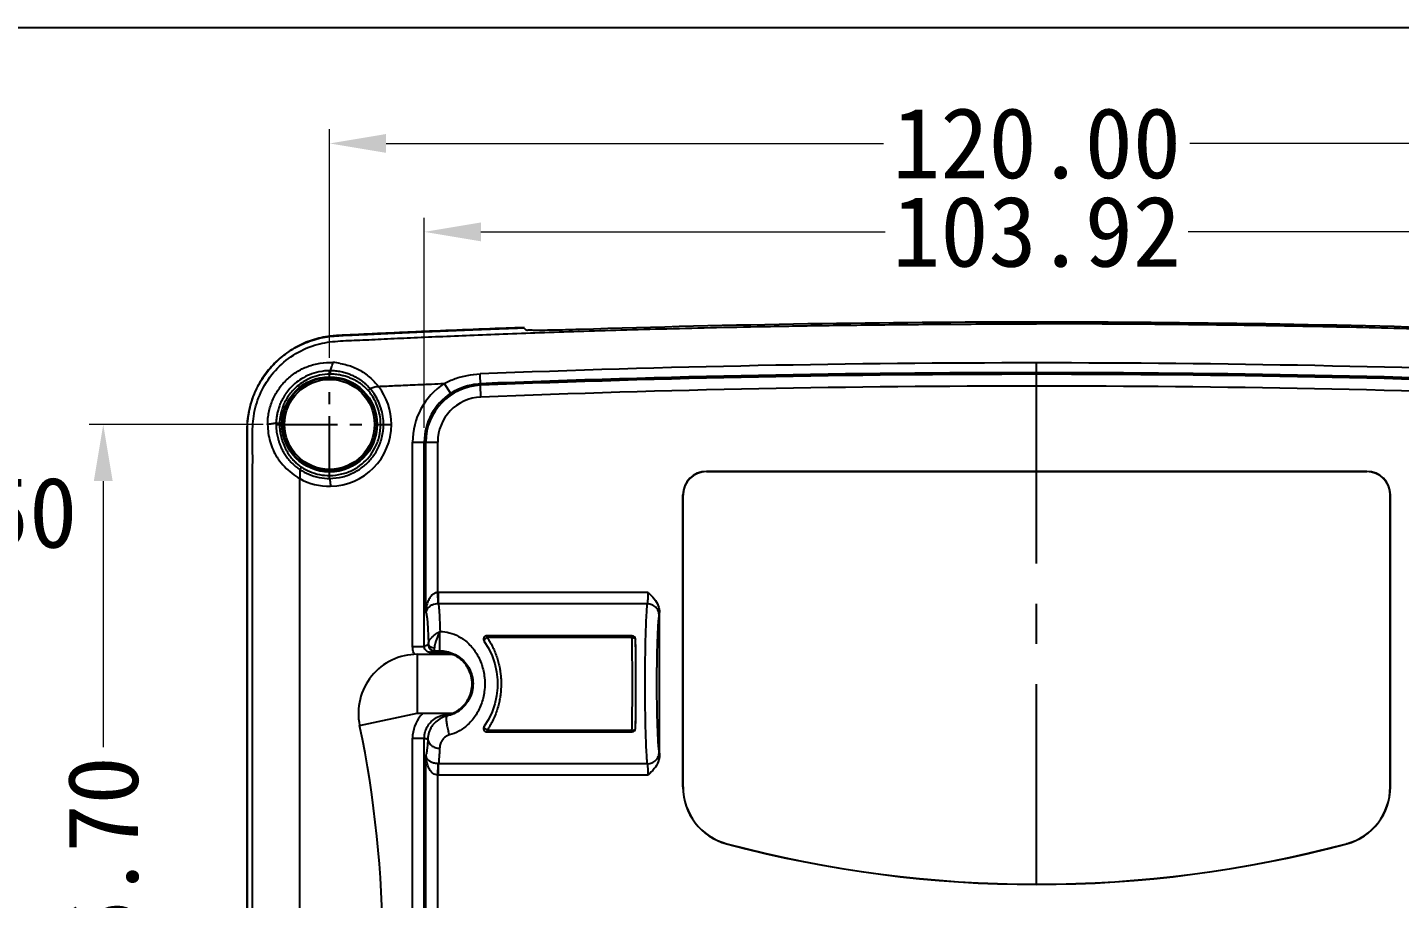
# Model space of a CAD drawing. Header units: millimetres. Extents: x 186 to 1161, y 123 to 802.
# Drawn here: x 487.3 to 603.8, y 728.4 to 802.3 of the extents above; entities that cross this region are included whole.
import ezdxf

# ---------------------------------------------------------------- set-up
doc = ezdxf.new("R2010")
doc.units = ezdxf.units.MM
doc.linetypes.add('CENTER', pattern=[50.8, 31.75, -6.35, 6.35, -6.35])
doc.layers.add('dim', color=3, linetype='Continuous', lineweight=9)
doc.styles.add('FFS', font='')
doc.styles.get('FFS').set_extended_font_data('FangSong_GB2312')
doc.dimstyles.new('YanXiu', dxfattribs={"dimtxt": 2.5, "dimasz": 2.2, "dimexe": 0.66, "dimexo": 0.66, "dimgap": 0.66, "dimtad": 0, "dimzin": 1, "dimdsep": 46, "dimtxsty": 'FFS', "dimcen": 0, "dimclrd": 256, "dimclre": 131, "dimclrt": 42, "dimazin": 0, "dimtfac": 1, "dimtofl": 0, "dimtmove": 0, "dimatfit": 3, "dimfxl": 1, "dimlwd": 5, "dimlwe": 5, "dimarcsym": 0})

# ---------------------------------------------------------------- blocks, each defined once
blk = doc.blocks.new('*D170')
at = {"layer": 'Defpoints', "color": 0}
for p in [(508.53, 768.65), (493.77, 691.95), (508.23, 691.95)]:
    blk.add_point(p, dxfattribs=at)
at = {"layer": 'dim', "color": 131, "lineweight": 5}
for p, q in [((507.33, 768.65), (492.57, 768.65)), ((507.03, 691.95), (492.57, 691.95))]:
    blk.add_line(p, q, dxfattribs=at)
at = {"layer": 'dim', "lineweight": 5}
for p, q in [((493.77, 763.85), (493.77, 741.28)), ((493.77, 696.75), (493.77, 719.33))]:
    blk.add_line(p, q, dxfattribs=at)
at = {"layer": 'dim'}
for points in [[(492.97, 763.85), (494.57, 763.85), (493.77, 768.65)], [(492.97, 696.75), (494.57, 696.75), (493.77, 691.95)]]:
    blk.add_solid(points, dxfattribs=at)
at = {"layer": 'dim', "color": 42, "insert": (493.77, 730.3), "char_height": 6, "attachment_point": 5, "rotation": 90, "style": 'FFS'}
blk.add_mtext('76.70', dxfattribs=at)
blk = doc.blocks.new('*D174')
at = {"layer": 'Defpoints', "color": 0}
for p in [(624.93, 784.98), (521.01, 767.15), (624.93, 767.15)]:
    blk.add_point(p, dxfattribs=at)
at = {"layer": 'dim', "color": 131, "lineweight": 5}
for p, q in [((521.01, 768.35), (521.01, 786.18)), ((624.93, 768.35), (624.93, 786.18))]:
    blk.add_line(p, q, dxfattribs=at)
at = {"layer": 'dim', "lineweight": 5}
for p, q in [((525.81, 784.98), (560.11, 784.98)), ((620.13, 784.98), (585.83, 784.98))]:
    blk.add_line(p, q, dxfattribs=at)
at = {"layer": 'dim'}
for points in [[(525.81, 785.78), (525.81, 784.18), (521.01, 784.98)], [(620.13, 785.78), (620.13, 784.18), (624.93, 784.98)]]:
    blk.add_solid(points, dxfattribs=at)
at = {"layer": 'dim', "color": 42, "insert": (572.97, 784.98), "char_height": 6, "attachment_point": 5, "style": 'FFS'}
blk.add_mtext('103.92', dxfattribs=at)
blk = doc.blocks.new('*D175')
at = {"layer": 'Defpoints', "color": 0}
for p in [(632.97, 792.48), (512.97, 773.1), (632.97, 773.1)]:
    blk.add_point(p, dxfattribs=at)
at = {"layer": 'dim', "color": 131, "lineweight": 5}
for p, q in [((512.97, 774.3), (512.97, 793.68)), ((632.97, 774.3), (632.97, 793.68))]:
    blk.add_line(p, q, dxfattribs=at)
at = {"layer": 'dim', "lineweight": 5}
for p, q in [((517.77, 792.48), (559.98, 792.48)), ((628.17, 792.48), (585.96, 792.48))]:
    blk.add_line(p, q, dxfattribs=at)
at = {"layer": 'dim'}
for points in [[(517.77, 793.28), (517.77, 791.68), (512.97, 792.48)], [(628.17, 793.28), (628.17, 791.68), (632.97, 792.48)]]:
    blk.add_solid(points, dxfattribs=at)
at = {"layer": 'dim', "color": 42, "insert": (572.97, 792.48), "char_height": 6, "attachment_point": 5, "style": 'FFS'}
blk.add_mtext('120.00', dxfattribs=at)
blk = doc.blocks.new('*D177')
at = {"layer": 'Defpoints', "color": 0}
for p in [(458.4, 764.67), (458.4, 761.15), (464.9, 746.65)]:
    blk.add_point(p, dxfattribs=at)
at = {"layer": 'dim', "color": 131, "lineweight": 5}
for p, q in [((458.4, 763.47), (458.4, 759.95)), ((464.9, 747.85), (464.9, 762.34))]:
    blk.add_line(p, q, dxfattribs=at)
at = {"layer": 'dim', "lineweight": 5}
for p, q in [((453.6, 761.15), (448.8, 761.15)), ((469.7, 761.15), (474.5, 761.15))]:
    blk.add_line(p, q, dxfattribs=at)
at = {"layer": 'dim'}
for points in [[(453.6, 761.95), (453.6, 760.35), (458.4, 761.15)], [(469.7, 761.95), (469.7, 760.35), (464.9, 761.15)]]:
    blk.add_solid(points, dxfattribs=at)
at = {"layer": 'dim', "color": 42, "insert": (483.4, 761.15), "char_height": 6, "attachment_point": 5, "style": 'FFS'}
blk.add_mtext('6.50', dxfattribs=at)

msp = doc.modelspace()

# ---------------------------------------------------------------- linework, layer by layer
at = {"color": 7, "linetype": 'Continuous'}
for p, q in [((529.656, 776.659), (529.451, 776.847)), ((529.474, 776.86), (529.471, 776.866)), ((513.014, 773.207), (513.015, 772.919)), ((522.691, 772.124), (523.241, 771.29)), ((525.819, 770.972), (525.742, 772.935)), ((516.41, 771.686), (516.237, 771.533)), ((508.436, 768.775), (508.731, 768.767)), ((517.309, 768.655), (518.22, 768.655)), ((520.013, 767.15), (522.146, 767.15)), ((520.013, 749.821), (520.013, 767.15)), ((521.012, 749.821), (521.012, 767.15)), ((521.147, 752.655), (521.147, 767.15)), ((522.146, 754.4), (522.146, 767.15)), ((510.469, 764.815), (510.6, 765.016)), ((512.981, 764.074), (512.98, 764.316)), ((544.952, 764.67), (600.989, 764.67)), ((544.952, 764.67), (544.967, 764.655)), ((600.973, 764.655), (544.967, 764.655)), ((600.989, 764.67), (600.973, 764.655)), ((542.954, 762.673), (542.97, 762.658)), ((542.954, 737.906), (542.954, 762.673)), ((542.97, 737.918), (542.97, 762.658)), ((602.986, 762.673), (602.97, 762.658)), ((602.97, 737.918), (602.97, 762.658)), ((602.986, 737.906), (602.986, 762.673)), ((522.179, 753.432), (522.146, 754.4)), ((540.013, 754.401), (522.211, 754.401)), ((522.211, 753.432), (522.211, 754.401)), ((539.947, 753.432), (522.211, 753.432)), ((540.97, 740.615), (540.97, 752.695)), ((522.32, 749.456), (522.32, 751.041)), ((520.013, 749.821), (521.012, 749.821)), ((521.349, 749.956), (521.012, 749.821)), ((526.093, 750.251), (526.094, 750.25)), ((538.634, 750.726), (526.338, 750.726)), ((526.338, 750.583), (526.338, 750.726)), ((538.634, 750.583), (526.338, 750.583)), ((538.634, 750.583), (538.634, 750.726)), ((538.934, 750.433), (538.934, 750.432)), ((520.417, 749.155), (523.378, 749.155)), ((520.417, 749.155), (520.417, 744.155)), ((521.849, 749.456), (521.513, 749.322)), ((522.32, 749.322), (521.513, 749.322)), ((521.513, 749.155), (521.513, 749.322)), ((521.849, 749.456), (522.321, 749.456)), ((522.32, 749.322), (522.321, 749.456)), ((522.32, 749.155), (522.32, 749.322)), ((515.523, 743.133), (520.417, 744.155)), ((520.417, 744.155), (523.383, 744.155)), ((522.696, 744.155), (522.716, 744.017)), ((526.093, 743.051), (526.094, 743.052)), ((538.934, 742.869), (538.934, 742.87)), ((520.013, 742.041), (521.012, 742.041)), ((520.013, 705.353), (520.013, 742.039)), ((521.012, 705.353), (521.012, 742.041)), ((526.338, 742.72), (538.634, 742.72)), ((526.338, 742.72), (526.338, 742.577)), ((526.338, 742.577), (538.634, 742.577)), ((538.634, 742.72), (538.634, 742.577)), ((521.147, 716.594), (521.147, 740.655)), ((522.146, 738.91), (522.179, 739.877)), ((539.947, 739.877), (522.211, 739.877)), ((522.211, 738.909), (522.211, 739.877)), ((522.146, 716.595), (522.146, 738.91)), ((540.013, 738.909), (522.211, 738.909)), ((542.954, 737.906), (542.97, 737.918)), ((602.986, 737.906), (602.97, 737.918)), ((546.663, 733.081), (546.68, 733.093)), ((599.277, 733.081), (599.261, 733.093))]:
    msp.add_line(p, q, dxfattribs=at)
at = {"color": 1, "linetype": 'CENTER', "ltscale": 0.536077}
msp.add_line((572.97, 538.983), (572.97, 777.327), dxfattribs=at)
at = {"color": 1, "linetype": 'CENTER', "ltscale": 0.161571}
for p, q in [((512.97, 764.212), (512.97, 773.098)), ((508.527, 768.655), (517.413, 768.655))]:
    msp.add_line(p, q, dxfattribs=at)
at = {"color": 7, "linetype": 'Continuous'}
for points in [[(526.095, 750.249), (526.457, 749.681), (526.77, 749.029), (526.998, 748.36), (527.147, 747.681), (527.22, 746.997), (527.221, 746.311), (527.148, 745.627), (527, 744.948), (526.772, 744.28), (526.46, 743.627), (526.095, 743.053)], [(538.934, 742.871), (538.949, 743.692), (538.962, 744.644), (538.969, 745.636), (538.972, 746.647), (538.969, 747.659), (538.962, 748.651), (538.95, 749.604), (538.934, 750.432)]]:
    msp.add_lwpolyline(points, dxfattribs=at)
for radius in [4.039, 4, 4, 3.971, 3.819]:
    msp.add_circle((512.97, 768.655), radius, dxfattribs=at)
for centre, radius, start, end in [((572.97, -422.347), 1199.673, 90.000001, 91.854177), ((572.97, -422.346), 1199.673, 88.145823, 90), ((513.239, 770.872), 3.025, 77.6882, 89.52723), ((572.97, -422.354), 1196.222, 87.73729, 92.26271), ((525.97, 767.15), 5.957, 123.39355, 180), ((525.97, 767.15), 4.823, 92.26295, 180), ((572.97, -422.36), 1195.4, 87.737298, 92.262702), ((572.97, -422.36), 1195.262, 87.737295, 92.262705), ((512.951, 768.648), 5.269, 0.07034, 37.78787), ((525.97, 767.15), 4.958, 123.39355, 180), ((525.97, 767.15), 3.824, 92.2629, 180), ((572.971, -422.378), 1194.281, 90.000024, 92.262688), ((572.97, -422.378), 1194.281, 87.737312, 89.999976), ((512.97, 768.655), 5.25, 270.91514, 0), ((512.966, 768.638), 5.234, 241.17306, 270.96225), ((522.213, 752.413), 1.988, 90.04891, 91.93718), ((522.204, 752.505), 0.927, 89.5604, 91.58652), ((521.849, 749.956), 0.5, 180.02767, 269.94631), ((526.338, 750.426), 0.3, 90.32156, 215.2134), ((538.634, 750.426), 0.3, 1.62682, 89.775), ((520.417, 744.155), 5, 90, 191.78956), ((521.36, 749.738), 1.327, 201.53973, 207.89184), ((522.32, 746.655), 2.667, 73.29695, 90), ((523.022, 742.031), 3.012, 134.76128, 140.99769), ((522.32, 746.655), 2.667, 278.53877, 289.67006), ((425.163, 724.273), 92.308, 348.21044, 11.78956), ((523.009, 742.041), 2.996, 140.98663, 180.02455), ((524.237, 746.9), 3.259, 244.80263, 246.21404), ((526.338, 742.877), 0.3, 144.78498, 269.67844), ((538.634, 742.877), 0.3, 270.22499, 358.37317), ((522.4, 747.49), 5.624, 255.71172, 258.83128), ((522.204, 740.807), 0.93, 268.41242, 270.43252), ((547.946, 737.904), 4.991, 179.98515, 255.10838), ((547.962, 737.916), 4.991, 179.98515, 255.1155), ((597.979, 737.916), 4.991, 284.8845, 0.01484), ((597.994, 737.904), 4.991, 284.89162, 0.01484), ((572.97, 831.905), 102.266, 255.09354, 284.90646), ((572.97, 831.905), 102.25, 255.10065, 284.89935)]:
    msp.add_arc(centre, radius, start, end, dxfattribs=at)
for centre, major_axis, ratio, start_param, end_param in [((544.957, 762.668), (1.418, -1.418), 0.9972647, 2.357564, 3.9256213), ((544.973, 762.652), (-1.418, 1.418), 0.9972647, -0.7840286, 0.7840286), ((600.967, 762.652), (1.418, 1.418), 0.9972647, -0.7840286, 0.7840286), ((600.983, 762.668), (1.418, 1.418), 0.9972647, -0.7840286, 0.7840286), ((538.724, 746.655), (0, 7), 0.0349208, -2.1389508, -1.0026419)]:
    msp.add_ellipse(centre, major_axis=major_axis, ratio=ratio, start_param=start_param, end_param=end_param, dxfattribs=at)
for points, start_tangent, end_tangent in [([(546.451, 539.921), (543.112, 540.444), (540.029, 541.063), (537.192, 541.78), (534.596, 542.597), (532.239, 543.516), (530.118, 544.539), (528.241, 545.665), (526.624, 546.882), (525.306, 548.136), (524.285, 549.374), (523.526, 550.556), (522.981, 551.654), (522.596, 552.671), (522.328, 553.629), (522.147, 554.554), (522.037, 555.483), (521.99, 556.425), (521.989, 557.377), (521.989, 558.306), (521.989, 559.24), (521.989, 560.215), (521.989, 561.288), (521.989, 562.508), (521.989, 563.867), (521.989, 565.306), (521.989, 566.779), (521.989, 568.284), (521.988, 569.841), (521.988, 571.434), (521.988, 572.983), (522.002, 574.458), (522.21, 575.867), (522.556, 577.234), (522.843, 578.619), (523.067, 580.014), (523.223, 581.4), (523.317, 582.822), (523.343, 584.366), (523.28, 586.098), (523.094, 588.006), (522.749, 590.097), (522.222, 592.312), (521.994, 594.513), (522.374, 596.723), (522.9, 599.158), (523.248, 601.91), (523.338, 604.958), (523.125, 607.977), (522.681, 610.644), (522.125, 612.969), (522.016, 615.093), (522.413, 617.092), (522.877, 619.243), (523.209, 621.676), (523.344, 624.392), (523.23, 627.178), (522.903, 629.701), (522.449, 631.863), (522.03, 633.849), (522.092, 635.938), (522.594, 638.049), (522.968, 639.995), (523.193, 641.727), (523.308, 643.274), (523.344, 644.665), (523.323, 645.916), (523.259, 647.048), (523.164, 648.074), (523.046, 649.009), (522.914, 649.858), (522.774, 650.622), (522.632, 651.307), (522.485, 651.936), (522.331, 652.533), (522.182, 653.127), (522.07, 653.735), (522.006, 654.349), (521.987, 654.965), (521.986, 655.578), (521.989, 656.202), (521.989, 656.854), (521.988, 657.553), (521.988, 658.315), (521.988, 659.147), (521.989, 660.053), (521.989, 661.036), (521.989, 662.098), (521.989, 663.231), (521.989, 664.429), (521.989, 665.686), (521.989, 667.006), (521.988, 668.398), (521.989, 669.871), (521.989, 671.404), (521.988, 672.92), (521.991, 674.391), (521.931, 675.861), (521.674, 677.332), (521.169, 678.739), (520.386, 680.011), (519.367, 681.077), (518.154, 681.951), (516.789, 682.667), (515.328, 683.263), (513.846, 683.774), (512.409, 684.25), (511.078, 684.744), (509.85, 685.312), (508.722, 686.021), (507.733, 686.932), (506.965, 688.037), (506.444, 689.273), (506.145, 690.546), (506.009, 691.864), (505.987, 693.259), (505.989, 694.73), (505.988, 696.243), (505.989, 697.805), (505.989, 699.446), (505.989, 701.181), (505.988, 702.997), (505.988, 704.894), (505.989, 706.896), (505.989, 709.029), (505.989, 711.319), (505.989, 713.793), (505.989, 716.478), (505.989, 719.403), (505.989, 722.594), (505.989, 726.049), (505.989, 729.707), (505.989, 733.503), (505.989, 737.339), (505.989, 741.026), (505.989, 744.376), (505.989, 747.351), (505.989, 750.011), (505.989, 752.407), (505.989, 754.569), (505.989, 756.525), (505.989, 758.302), (505.988, 759.926), (505.989, 761.411), (505.989, 762.759), (505.988, 763.972), (505.988, 765.073), (505.989, 766.105), (505.988, 767.112), (505.988, 768.131), (506.046, 769.158), (506.238, 770.171), (506.548, 771.131), (506.978, 772.043), (507.556, 772.943), (508.334, 773.845), (509.378, 774.722), (510.724, 775.485), (512.228, 775.983), (513.761, 776.177), (515.256, 776.247), (516.746, 776.319), (518.299, 776.39), (519.95, 776.465), (521.683, 776.54), (523.488, 776.616), (525.376, 776.692), (527.36, 776.769), (529.451, 776.847)], (-0.9907492, 0.1357057), (0.9993422, 0.0362662)), ([(572.97, 539.129), (566.07, 539.157), (559.058, 539.332), (552.912, 539.693), (547.496, 540.243), (542.699, 540.982), (538.446, 541.914), (534.705, 543.042), (531.473, 544.364), (528.76, 545.869), (526.577, 547.527), (524.924, 549.284), (523.77, 551.059), (523.042, 552.775), (522.64, 554.374), (522.468, 555.833), (522.444, 557.176), (522.444, 558.603), (522.444, 560.145), (522.444, 561.81), (522.444, 563.605), (522.444, 565.543), (522.445, 567.599), (522.444, 569.473), (522.444, 571.117), (522.445, 572.571), (522.443, 573.869), (522.523, 575.089), (522.776, 576.24), (523.081, 577.488), (523.352, 578.877), (523.578, 580.414), (523.736, 582.116), (523.8, 584), (523.743, 585.983), (523.586, 587.741), (523.364, 589.279), (523.103, 590.635), (522.815, 591.836), (522.554, 592.937), (522.445, 594.162), (522.541, 595.428), (522.804, 596.568), (523.105, 597.817), (523.371, 599.206), (523.591, 600.742), (523.742, 602.443), (523.8, 604.325), (523.734, 606.357), (523.557, 608.197), (523.31, 609.803), (523.022, 611.214), (522.709, 612.462), (522.485, 613.661), (522.464, 614.981), (522.645, 616.159), (522.944, 617.334), (523.23, 618.647), (523.478, 620.1), (523.67, 621.71), (523.782, 623.491), (523.787, 625.462), (523.668, 627.4), (523.464, 629.086), (523.207, 630.565), (522.917, 631.87), (522.623, 633.03), (522.455, 634.25), (522.497, 635.546), (522.724, 636.689), (523.027, 637.899), (523.302, 639.247), (523.536, 640.738), (523.709, 642.39), (523.795, 644.218), (523.766, 646.211), (523.625, 648.044), (523.411, 649.644), (523.153, 651.051), (522.864, 652.294), (522.586, 653.417), (522.449, 654.647), (522.444, 656.037), (522.444, 657.569), (522.444, 659.236), (522.444, 661.04), (522.444, 662.992), (522.444, 665.098), (522.444, 667.373), (522.444, 669.834), (522.444, 672.505), (522.431, 675.221), (522.086, 677.556), (521.301, 679.464), (520.076, 681.044), (518.281, 682.407), (515.95, 683.515), (513.523, 684.36), (511.4, 685.106), (509.614, 685.97), (508.249, 687.043), (507.308, 688.362), (506.699, 690.084), (506.453, 692.168), (506.445, 694.558), (506.444, 697.192), (506.445, 700.046), (506.444, 703.131), (506.444, 706.462), (506.444, 710.057), (506.444, 713.935), (506.444, 718.117), (506.444, 722.626), (506.444, 727.487), (506.444, 732.728), (506.444, 738.089), (506.444, 742.864), (506.444, 747.065), (506.444, 750.791), (506.444, 754.119), (506.444, 757.106), (506.444, 759.8), (506.444, 762.236), (506.444, 764.447), (506.445, 766.457), (506.446, 768.273), (506.662, 769.989), (507.367, 771.805), (508.553, 773.418), (510.123, 774.662), (511.924, 775.436), (513.662, 775.714), (515.541, 775.805), (517.604, 775.902), (519.842, 776.004), (522.264, 776.108), (524.883, 776.216), (527.717, 776.327), (530.784, 776.439), (534.104, 776.551), (537.7, 776.662), (541.596, 776.77), (545.818, 776.873), (550.396, 776.968), (555.363, 777.051), (560.753, 777.118), (566.608, 777.164), (572.97, 777.181)], (-1, -0.0000002), (1, 0)), ([(529.471, 776.866), (528.415, 776.827), (524.704, 776.684), (520.994, 776.529), (519.139, 776.447), (517.284, 776.362), (515.429, 776.274), (514.501, 776.229), (513.575, 776.184), (512.991, 776.133)], (-0.9993428, -0.0362491), (-0.9931383, -0.116946)), ([(534.154, 776.699), (533.006, 776.665), (531.917, 776.64), (530.994, 776.626), (530.287, 776.625), (529.832, 776.636), (529.656, 776.659)], (-0.9994764, -0.0323557), (-0.737862, 0.6749516)), ([(572.97, 539.129), (579.871, 539.157), (586.882, 539.332), (593.028, 539.693), (598.444, 540.243), (603.241, 540.982), (607.494, 541.914), (611.236, 543.042), (614.467, 544.364), (617.18, 545.869), (619.364, 547.527), (621.016, 549.284), (622.17, 551.059), (622.899, 552.775), (623.301, 554.374), (623.472, 555.833), (623.496, 557.176), (623.496, 558.603), (623.496, 560.145), (623.496, 561.81), (623.496, 563.605), (623.496, 565.543), (623.496, 567.599), (623.496, 569.473), (623.497, 571.117), (623.495, 572.571), (623.497, 573.869), (623.418, 575.089), (623.165, 576.24), (622.86, 577.488), (622.589, 578.877), (622.363, 580.414), (622.205, 582.116), (622.14, 584), (622.197, 585.983), (622.354, 587.741), (622.576, 589.279), (622.837, 590.635), (623.126, 591.836), (623.386, 592.937), (623.496, 594.162), (623.399, 595.428), (623.136, 596.568), (622.835, 597.817), (622.569, 599.206), (622.35, 600.742), (622.198, 602.443), (622.14, 604.325), (622.207, 606.357), (622.384, 608.197), (622.63, 609.803), (622.918, 611.214), (623.232, 612.462), (623.456, 613.661), (623.476, 614.981), (623.295, 616.159), (622.996, 617.334), (622.71, 618.647), (622.463, 620.1), (622.271, 621.71), (622.158, 623.491), (622.154, 625.462), (622.272, 627.4), (622.476, 629.086), (622.733, 630.565), (623.024, 631.87), (623.318, 633.03), (623.485, 634.25), (623.443, 635.546), (623.217, 636.689), (622.913, 637.899), (622.638, 639.247), (622.404, 640.738), (622.232, 642.39), (622.145, 644.218), (622.174, 646.211), (622.315, 648.044), (622.529, 649.644), (622.788, 651.051), (623.076, 652.294), (623.354, 653.417), (623.492, 654.647), (623.496, 656.037), (623.496, 657.569), (623.496, 659.236), (623.496, 661.04), (623.496, 662.992), (623.496, 665.098), (623.496, 667.373), (623.496, 669.834), (623.497, 672.505), (623.51, 675.221), (623.854, 677.556), (624.639, 679.464), (625.864, 681.044), (627.66, 682.407), (629.991, 683.515), (632.418, 684.36), (634.54, 685.106), (636.327, 685.97), (637.691, 687.043), (638.632, 688.362), (639.242, 690.084), (639.487, 692.168), (639.496, 694.558), (639.496, 697.192), (639.496, 700.046), (639.496, 703.131), (639.496, 706.462), (639.496, 710.057), (639.496, 713.935), (639.496, 718.117), (639.496, 722.626), (639.496, 727.487), (639.496, 732.728), (639.496, 738.089), (639.496, 742.864), (639.496, 747.065), (639.496, 750.791), (639.496, 754.119), (639.496, 757.106), (639.496, 759.8), (639.496, 762.236), (639.497, 764.447), (639.495, 766.457), (639.495, 768.273), (639.278, 769.989), (638.573, 771.805), (637.387, 773.418), (635.818, 774.662), (634.017, 775.436), (632.278, 775.714), (630.4, 775.805), (628.337, 775.902), (626.099, 776.004), (623.677, 776.108), (621.058, 776.216), (618.224, 776.327), (615.157, 776.439), (611.836, 776.551), (608.24, 776.662), (604.345, 776.77), (600.123, 776.873), (595.544, 776.968), (590.578, 777.051), (585.187, 777.118), (579.332, 777.164), (572.97, 777.181)], (1, -0.0000002), (-1, 0)), ([(512.991, 776.133), (512.818, 776.11), (512.07, 775.965), (510.637, 775.466), (509.322, 774.705), (508.175, 773.709), (507.237, 772.514), (506.542, 771.163), (506.115, 769.707), (506.006, 768.953), (505.97, 768.193), (505.97, 767.014), (505.97, 765.833), (505.97, 763.473), (505.97, 761.112), (505.97, 758.751), (505.97, 754.03), (505.97, 749.309), (505.97, 744.588), (505.97, 739.867), (505.97, 730.424), (505.97, 720.982), (505.97, 711.539), (505.97, 706.818), (505.97, 702.097), (505.97, 697.376), (505.97, 695.015), (505.97, 693.835), (505.97, 692.655), (506.009, 691.558), (506.14, 690.468), (506.621, 688.724), (507.374, 687.353), (508.358, 686.289), (510.852, 684.819), (513.779, 683.777), (516.73, 682.674), (519.359, 681.06), (520.422, 679.933), (521.247, 678.523), (521.807, 676.63), (521.932, 675.643), (521.97, 674.655), (521.97, 673.418), (521.97, 672.182), (521.97, 669.709), (521.97, 667.236), (521.97, 664.763), (521.97, 662.29), (521.97, 659.817), (521.97, 657.344), (521.97, 656.108), (521.97, 654.872), (521.988, 654.338), (522.041, 653.808), (522.13, 653.282), (522.253, 652.763), (522.503, 651.783), (522.721, 650.794), (523.057, 648.799), (523.326, 644.763), (523.259, 642.741), (523.057, 640.727), (522.721, 638.732), (522.503, 637.743), (522.253, 636.763), (522.13, 636.245), (522.041, 635.718), (521.97, 634.655), (522.041, 633.592), (522.13, 633.065), (522.253, 632.546), (522.503, 631.566), (522.721, 630.578), (523.057, 628.582), (523.259, 626.569), (523.326, 624.546), (523.259, 622.524), (523.057, 620.511), (522.721, 618.515), (522.503, 617.527), (522.253, 616.547), (522.13, 616.028), (522.041, 615.501), (521.97, 614.438), (522.041, 613.375), (522.13, 612.848), (522.253, 612.33), (522.503, 611.349), (522.721, 610.361), (523.057, 608.366), (523.259, 606.352), (523.326, 604.33), (523.259, 602.307), (523.057, 600.294), (522.721, 598.299), (522.503, 597.31), (522.253, 596.33), (522.13, 595.811), (522.041, 595.284), (521.97, 594.221), (522.041, 593.159), (522.13, 592.632), (522.253, 592.113), (522.503, 591.133), (522.721, 590.144), (523.057, 588.149), (523.259, 586.135), (523.326, 584.113), (523.057, 580.077), (522.721, 578.082), (522.503, 577.094), (522.253, 576.113), (522.13, 575.594), (522.041, 575.068), (521.988, 574.538), (521.97, 574.004), (521.97, 572.921), (521.97, 571.836), (521.97, 569.667), (521.97, 565.33), (521.97, 563.161), (521.97, 560.992), (521.97, 559.908), (521.97, 558.824), (521.97, 557.739), (521.97, 557.197), (521.97, 556.926), (521.97, 556.655), (521.972, 556.444), (521.976, 556.236), (521.994, 555.823), (522.065, 555.017), (522.183, 554.237), (522.345, 553.482), (522.8, 552.046), (523.422, 550.705), (525.132, 548.299), (526.635, 546.848)], (-0.9931383, -0.116946), (0.7644819, -0.6446451)), ([(507.72, 768.655), (507.746, 769.183), (507.823, 769.689), (507.952, 770.194), (508.131, 770.691), (508.637, 771.619), (509.321, 772.429), (510.16, 773.089), (511.124, 773.569), (512.177, 773.843), (513.264, 773.897)], (0, 1), (0.9984396, -0.0558431)), ([(513.014, 773.207), (512.069, 773.111), (511.261, 772.863), (510.587, 772.517), (510.037, 772.116), (509.599, 771.688), (509.257, 771.256), (508.995, 770.835), (508.798, 770.43), (508.655, 770.047), (508.555, 769.688), (508.49, 769.356), (508.452, 769.052), (508.436, 768.775)], (-0.9999947, 0.0032557), (-0.0284045, -0.9995965)), ([(513.014, 773.207), (513.08, 773.32), (513.144, 773.473), (513.205, 773.665), (513.264, 773.897)], (0.5692122, 0.8221907), (0.2248544, 0.9743924)), ([(516.41, 771.686), (516.283, 771.824), (516.139, 771.968), (515.973, 772.118), (515.784, 772.272), (515.568, 772.429), (515.322, 772.584), (515.042, 772.734), (514.724, 772.875), (514.366, 773.001), (513.965, 773.104), (513.516, 773.178), (513.014, 773.207)], (-0.6604797, 0.7508439), (-0.9999943, 0.003368)), ([(513.884, 773.827), (514.472, 773.685), (515, 773.519), (515.483, 773.279), (515.946, 773.003), (516.362, 772.663), (516.757, 772.292), (517.115, 771.877)], (0.9646018, -0.2637109), (0.6257387, -0.7800327)), ([(513.015, 772.919), (512.131, 772.826), (511.374, 772.593), (510.744, 772.269), (510.229, 771.892), (509.819, 771.492), (509.499, 771.088), (509.254, 770.693), (509.071, 770.315), (508.937, 769.956), (508.843, 769.62), (508.782, 769.31), (508.746, 769.026), (508.731, 768.767)], (-0.9999998, -0.0006837), (-0.0290103, -0.9995791)), ([(516.237, 771.533), (516.117, 771.662), (515.98, 771.796), (515.821, 771.934), (515.64, 772.075), (515.433, 772.216), (515.197, 772.356), (514.929, 772.491), (514.627, 772.618), (514.287, 772.732), (513.907, 772.827), (513.485, 772.894), (513.015, 772.919)], (-0.6610661, 0.7503277), (-0.9999999, -0.0005113)), ([(517.115, 771.877), (517.68, 771.903), (518.318, 771.932), (519.023, 771.964), (519.802, 771.999), (520.667, 772.037), (521.628, 772.079), (522.691, 772.124)], (0.9989319, 0.0462057), (0.9991152, 0.0420576)), ([(522.691, 772.124), (523.623, 772.533), (524.659, 772.812), (525.742, 772.935)], (0.8823824, 0.4705329), (0.9992192, 0.0395086)), ([(523.241, 771.29), (523.757, 771.588), (524.349, 771.838), (525.019, 772.019), (525.774, 772.108)], (0.8349126, 0.5503826), (0.9992198, 0.039494)), ([(517.309, 768.655), (517.26, 769.298), (517.103, 769.973), (516.858, 770.59), (516.563, 771.107), (516.237, 771.533)], (0.0000157, 1), (-0.6610484, 0.7503432)), ([(516.41, 771.686), (516.728, 771.818), (517.115, 771.877)], (0.8591655, 0.5116977), (0.9987181, 0.0506171)), ([(517.551, 768.655), (517.498, 769.336), (517.331, 770.045), (517.071, 770.693), (516.757, 771.235), (516.41, 771.686)], (0.0000317, 1), (-0.6607538, 0.7506027)), ([(508.436, 768.775), (508.333, 768.742), (508.18, 768.711), (507.975, 768.682), (507.72, 768.655)], (-0.9274146, -0.374035), (-0.9958552, -0.0909525)), ([(507.72, 768.655), (507.774, 767.902), (507.93, 767.184), (508.52, 765.869), (508.613, 765.727)], (0.0000012, -1), (0.5567951, -0.8306499)), ([(508.436, 768.775), (508.434, 768.611), (508.439, 768.444), (508.45, 768.271), (508.47, 768.085), (508.499, 767.884), (508.543, 767.661), (508.602, 767.419), (508.681, 767.161), (508.782, 766.886), (508.91, 766.595), (509.074, 766.286), (509.281, 765.961), (509.546, 765.621), (509.852, 765.301), (510.166, 765.031), (510.469, 764.815)], (-0.028345, -0.9995982), (0.8387541, -0.5445104)), ([(508.731, 768.767), (508.729, 768.614), (508.733, 768.458), (508.744, 768.295), (508.762, 768.122), (508.789, 767.932), (508.83, 767.723), (508.885, 767.495), (508.958, 767.252), (509.052, 766.992), (509.171, 766.717), (509.321, 766.424), (509.511, 766.114), (509.752, 765.788), (510.031, 765.48), (510.319, 765.221), (510.6, 765.016)], (-0.0290223, -0.9995788), (0.8363784, -0.5481526)), ([(512.98, 764.316), (514.024, 764.448), (514.973, 764.809), (515.73, 765.307), (516.326, 765.905), (516.822, 766.662), (517.18, 767.611), (517.309, 768.655)], (0.9999967, 0.0025669), (0.0003352, 0.9999999)), ([(512.981, 764.074), (514.087, 764.214), (515.087, 764.595), (515.884, 765.121), (516.513, 765.752), (517.036, 766.549), (517.414, 767.548), (517.551, 768.655)], (0.9999967, 0.0025695), (0.0002052, 1)), ([(508.613, 765.727), (509.15, 765.077), (509.771, 764.513), (510.443, 764.053)], (0.5805235, -0.8142435), (0.8612736, -0.5081415)), ([(510.6, 765.016), (511.292, 764.652), (512.13, 764.399), (512.98, 764.316)], (0.8363829, -0.5481457), (0.9999972, 0.0023703)), ([(510.469, 764.815), (510.451, 764.46), (510.443, 764.053)], (-0.0676172, -0.9977113), (-0.0081633, -0.9999667)), ([(510.443, 696.709), (510.443, 697.659), (510.443, 698.749), (510.443, 699.988), (510.443, 701.389), (510.443, 702.968), (510.443, 704.746), (510.443, 706.748), (510.443, 708.998), (510.443, 711.527), (510.443, 714.367), (510.443, 717.556), (510.443, 721.138), (510.443, 725.171), (510.443, 729.639), (510.443, 734.221), (510.443, 738.428), (510.443, 742.042), (510.443, 745.149), (510.443, 747.857), (510.443, 750.231), (510.443, 752.324), (510.443, 754.174), (510.443, 755.815), (510.443, 757.272), (510.443, 758.571), (510.443, 759.735), (510.443, 760.787), (510.443, 761.74), (510.443, 762.597), (510.443, 763.364), (510.443, 764.053)], (0.0003349, 0.9999999), (-0.0005657, 0.9999998)), ([(510.469, 764.815), (511.203, 764.43), (512.082, 764.163), (512.981, 764.074)], (0.8380273, -0.5456283), (0.9999967, 0.0025829)), ([(512.981, 764.074), (512.999, 763.928), (513.054, 763.405)], (0.1270642, -0.9918945), (0.0953511, -0.9954437)), ([(522.146, 754.4), (521.893, 754.331), (521.651, 754.16), (521.445, 753.892), (521.289, 753.546), (521.189, 753.13), (521.147, 752.655)], (-0.9978889, -0.0649449), (-0.0219776, -0.9997585)), ([(522.179, 753.432), (521.924, 753.404), (521.68, 753.334), (521.469, 753.221), (521.307, 753.072), (521.199, 752.884), (521.147, 752.655)], (-0.9996255, -0.0273661), (-0.0876744, -0.9961492)), ([(522.211, 753.432), (522.25, 753.072), (522.287, 752.552), (522.32, 751.886), (522.348, 751.089)], (0.1434748, -0.989654), (0.0306182, -0.9995312)), ([(539.751, 746.655), (539.757, 748.185), (539.776, 749.642), (539.806, 750.954), (539.846, 752.06), (539.895, 752.903), (539.947, 753.432)], (-0.0000005, 1), (0.1434614, 0.9896559)), ([(539.947, 753.432), (539.962, 753.49), (539.974, 753.567), (539.984, 753.654), (539.992, 753.747), (539.998, 753.841), (540.003, 753.935), (540.007, 754.028), (540.009, 754.12), (540.011, 754.213), (540.013, 754.306), (540.013, 754.401)], (0.320185, 0.947355), (-0.0000009, 1)), ([(540.946, 752.464), (540.867, 752.832), (540.65, 753.145), (540.327, 753.356), (539.947, 753.432)], (-0.0112279, 0.999937), (-0.9999415, 0.0108119)), ([(540.013, 754.401), (540.517, 753.848), (540.855, 753.27), (540.97, 752.695)], (0.7070841, -0.7071295), (-0.0000149, -1)), ([(521.147, 752.655), (521.197, 752.543), (521.245, 752.213), (521.29, 751.676), (521.33, 750.952), (521.362, 750.067)], (0.999998, 0.001983), (0.0301768, -0.9995446)), ([(540.75, 746.655), (540.756, 747.969), (540.775, 749.217), (540.805, 750.34), (540.846, 751.288), (540.894, 752.009), (540.947, 752.466)], (-0.0000003, 1), (0.1666215, 0.9860209)), ([(540.947, 752.466), (540.959, 752.561), (540.97, 752.695)], (0.1669596, 0.9859637), (0.0712231, 0.9974604)), ([(521.362, 750.067), (521.374, 750.143), (521.4, 750.223), (521.438, 750.306), (521.488, 750.389), (521.548, 750.474), (521.622, 750.562), (521.713, 750.656), (521.826, 750.758), (521.961, 750.863), (522.116, 750.966), (522.291, 751.062)], (0.0579848, 0.9983175), (0.8974895, 0.4410358)), ([(522.32, 751.041), (522.234, 750.88), (522.157, 750.719), (522.09, 750.561), (522.035, 750.416), (521.99, 750.285), (521.953, 750.167), (521.924, 750.057), (521.899, 749.953), (521.88, 749.854), (521.867, 749.761), (521.862, 749.678)], (-0.4994477, -0.8663441), (-0.0269773, -0.999636)), ([(522.291, 751.062), (522.32, 751.076), (522.348, 751.089)], (0.898656, 0.4386541), (0.913216, 0.4074757)), ([(522.32, 751.041), (522.301, 751.055), (522.291, 751.062)], (-0.793774, 0.6082128), (-0.8471919, 0.531287)), ([(522.348, 751.089), (522.334, 751.065), (522.32, 751.041)], (-0.5243069, -0.8515294), (-0.4951547, -0.8688048)), ([(522.348, 751.089), (523.134, 750.988), (523.925, 750.68), (524.696, 750.131), (525.386, 749.308), (525.879, 748.281), (526.116, 747.2), (526.118, 746.128), (525.888, 745.055), (525.406, 744.033), (524.719, 743.2), (523.941, 742.637), (523.137, 742.322)], (0.9999663, -0.0082058), (-0.9694087, -0.2454523)), ([(520.126, 749.251), (520.013, 749.821)], (-0.3665901, 0.9303826), (-0.059941, 0.9982019)), ([(521.513, 749.322), (521.358, 749.346), (521.218, 749.417), (521.107, 749.527), (521.036, 749.666), (521.012, 749.821)], (-0.999999, -0.0013979), (0.0015606, 0.9999988)), ([(521.349, 749.956), (521.356, 749.982), (521.359, 750.017), (521.362, 750.067)], (0.9281953, 0.3720935), (0.0538827, 0.9985473)), ([(521.862, 749.678), (521.616, 749.734), (521.434, 749.876), (521.362, 750.067)], (-0.9997722, 0.0213455), (-0.0352361, 0.999379)), ([(526.338, 750.583), (526.257, 750.532), (526.185, 750.471), (526.128, 750.405), (526.093, 750.342), (526.083, 750.286)], (-0.8723346, -0.4889093), (0.0745964, -0.9972138)), ([(526.083, 750.286), (526.094, 750.252)], (0.0745964, -0.9972138), (0.5343775, -0.845246)), ([(526.338, 750.583), (526.483, 750.364), (526.675, 750.041), (526.879, 749.641), (527.066, 749.199), (527.221, 748.747), (527.34, 748.304), (527.426, 747.877), (527.484, 747.465), (527.52, 747.039), (527.529, 746.58), (527.511, 746.126), (527.468, 745.705), (527.402, 745.291), (527.302, 744.843), (527.159, 744.364), (526.969, 743.862), (526.739, 743.38), (526.51, 742.981), (526.338, 742.72)], (0.5716318, -0.8205103), (-0.5716537, -0.820495)), ([(538.634, 750.583), (538.729, 750.576), (538.814, 750.554), (538.88, 750.519), (538.922, 750.475), (538.934, 750.433)], (0.9999595, -0.0089961), (0.0484452, -0.9988258)), ([(538.634, 742.72), (538.649, 743.525), (538.66, 744.381), (538.667, 745.276), (538.671, 746.191), (538.671, 747.112), (538.667, 748.027), (538.66, 748.921), (538.649, 749.778), (538.634, 750.583)], (0.02063, 0.9997872), (-0.02063, 0.9997872)), ([(521.862, 749.678), (521.858, 749.578), (521.855, 749.509), (521.848, 749.456)], (-0.0269996, -0.9996354), (-0.7806795, -0.6249316)), ([(522.321, 749.456), (522.901, 749.396), (523.487, 749.206), (524.058, 748.864), (524.572, 748.347), (524.943, 747.697), (525.122, 747.011), (525.126, 746.331), (524.957, 745.649), (524.601, 745.001), (524.093, 744.473), (523.516, 744.117), (522.922, 743.918)], (1, 0.0001274), (-0.9775287, -0.2108024)), ([(522.882, 749.301), (523.053, 749.246), (523.304, 749.155)], (-0.1569156, -0.987612), (0.9199215, -0.3921026)), ([(523.378, 749.157), (523.295, 749.19), (523.058, 749.263), (522.882, 749.301)], (-0.9271605, 0.3746644), (-0.1569156, -0.987612)), ([(525.069, 746.655), (524.992, 747.295), (524.801, 747.828), (524.559, 748.234), (524.308, 748.533), (524.06, 748.76), (523.808, 748.939), (523.55, 749.082), (523.378, 749.157)], (0, 1), (-0.9271605, 0.3746644)), ([(523.383, 744.154), (523.609, 744.257), (523.86, 744.404), (524.108, 744.589), (524.35, 744.821), (524.591, 745.121), (524.818, 745.519), (524.997, 746.038), (525.069, 746.655)], (0.9294155, 0.369035), (0, 1)), ([(539.947, 739.877), (539.894, 740.422), (539.846, 741.267), (539.806, 742.37), (539.776, 743.679), (539.757, 745.13), (539.751, 746.655)], (-0.1434687, 0.9896549), (0.0000022, 1)), ([(540.946, 740.847), (540.893, 741.313), (540.845, 742.037), (540.805, 742.982), (540.775, 744.103), (540.756, 745.346), (540.75, 746.655)], (-0.1666537, 0.9860155), (0.0000022, 1)), ([(521.012, 742.041), (521.092, 742.602), (521.327, 743.117), (521.697, 743.546), (522.173, 743.854), (522.716, 744.017)], (-0.0005162, 0.9999999), (0.9889767, 0.148071)), ([(522.716, 744.017), (522.781, 743.984), (522.849, 743.951)], (0.8846466, -0.4662621), (0.9047656, -0.4259098)), ([(523.302, 744.153), (523.265, 744.138), (523.066, 744.068), (522.909, 744.023), (522.848, 744.005), (522.848, 744.004)], (-0.9242783, -0.3817194), (0.1472877, -0.9890937)), ([(522.848, 744.004), (522.938, 744.019), (523.127, 744.065)], (0.1472877, -0.9890937), (0.9567993, 0.2907491)), ([(523.127, 744.065), (523.36, 744.144), (523.383, 744.154)], (0.9567993, 0.2907491), (0.9294155, 0.369035)), ([(522.922, 743.918), (522.433, 743.743), (521.992, 743.44), (521.639, 743.026), (521.404, 742.527), (521.311, 741.973)], (-0.9769988, -0.2132447), (-0.0273623, -0.9996256)), ([(522.922, 743.918), (522.876, 743.802), (522.879, 743.522), (522.932, 743.131), (523.024, 742.704), (523.137, 742.322)], (-0.9487446, -0.3160437), (0.3316344, -0.943408)), ([(526.338, 742.72), (526.257, 742.77), (526.185, 742.831), (526.128, 742.897), (526.093, 742.961), (526.083, 743.016)], (-0.8723215, 0.4889327), (0.0746277, 0.9972115)), ([(526.083, 743.016), (526.094, 743.051)], (0.0746277, 0.9972115), (0.5343999, 0.8452318)), ([(538.634, 742.72), (538.729, 742.726), (538.814, 742.748), (538.88, 742.783), (538.922, 742.828), (538.934, 742.869)], (0.9999595, 0.0089949), (0.0484465, 0.9988258)), ([(521.311, 741.973), (521.262, 741.265), (521.207, 740.815), (521.147, 740.655)], (-0.0543886, -0.9985198), (-0.999993, 0.0037452)), ([(521.311, 741.973), (521.394, 741.679), (521.613, 741.429), (521.934, 741.258), (522.31, 741.193)], (0.0349915, -0.9993876), (0.9997731, -0.0213005)), ([(523.137, 742.322), (522.891, 742.221), (522.668, 742.045), (522.487, 741.805), (522.363, 741.515), (522.31, 741.193)], (-0.969659, -0.2444616), (-0.0466755, -0.9989101)), ([(522.179, 739.877), (521.965, 739.898), (521.791, 739.938), (521.654, 739.987), (521.547, 740.039), (521.461, 740.094), (521.386, 740.155), (521.318, 740.225), (521.258, 740.307), (521.207, 740.404), (521.169, 740.52), (521.147, 740.655)], (-0.999623, 0.0274548), (-0.0871016, 0.9961994)), ([(522.146, 738.91), (521.933, 738.96), (521.761, 739.057), (521.625, 739.176), (521.521, 739.301), (521.437, 739.431), (521.364, 739.574), (521.299, 739.735), (521.243, 739.919), (521.196, 740.133), (521.163, 740.378), (521.147, 740.655)], (-0.9978656, 0.0653014), (-0.0218369, 0.9997615)), ([(522.31, 741.193), (522.28, 740.636), (522.247, 740.194), (522.211, 739.877)], (-0.0466402, -0.9989118), (-0.1434805, -0.9896531)), ([(539.947, 739.877), (540.328, 739.954), (540.651, 740.166), (540.868, 740.479), (540.946, 740.846)], (0.999942, 0.0107729), (0.0112332, 0.9999369)), ([(540.97, 740.615), (540.855, 740.039), (540.517, 739.462), (540.013, 738.909)], (0.0000107, -1), (-0.7071055, -0.7071081)), ([(540.946, 740.847), (540.959, 740.749), (540.97, 740.615)], (0.1669626, -0.9859632), (0.0712138, -0.9974611)), ([(540.013, 738.909), (540.013, 739.003), (540.011, 739.097), (540.009, 739.189), (540.007, 739.282), (540.003, 739.374), (539.998, 739.468), (539.992, 739.563), (539.984, 739.655), (539.974, 739.742), (539.962, 739.819), (539.947, 739.877)], (0.000001, 1), (-0.3200439, 0.9474027)), ([(522.211, 738.909), (522.179, 738.909), (522.146, 738.91)], (-0.9999998, 0.0006288), (-0.9994109, 0.0343195))]:
    msp.add_spline(points, degree=3, dxfattribs=dict(at, start_tangent=start_tangent, end_tangent=end_tangent))
at = {"layer": 'Defpoints'}
msp.add_lwpolyline([(186.237, 802.316), (673.793, 802.316), (673.793, 122.836), (186.237, 122.836)], close=True, dxfattribs=at)

# ---------------------------------------------------------------- dimensions: what is measured, and where the dimension line sits
at = {"layer": 'dim'}
for base, p1, p2, picture, middle in [((632.97, 792.482), (512.97, 773.098), (632.97, 773.098), '*D175', (572.97, 792.482)), ((624.928, 784.982), (521.012, 767.15), (624.928, 767.15), '*D174', (572.97, 784.982))]:
    dim = msp.add_linear_dim(base=base, p1=p1, p2=p2, dimstyle='YanXiu', override={"dimtxt": 6, "dimasz": 4.8, "dimexe": 1.1994, "dimexo": 1.1994, "dimgap": 1.1994}, dxfattribs=at)
    dim.commit()
    dim.dimension.update_dxf_attribs({"geometry": picture, "text_midpoint": middle})
dim = msp.add_linear_dim(base=(493.77, 691.955), p1=(508.527, 768.655), p2=(508.227, 691.955), angle=90, dimstyle='YanXiu', override={"dimtxt": 6, "dimasz": 4.8, "dimexe": 1.1994, "dimexo": 1.1994, "dimgap": 1.1994}, dxfattribs=at)
dim.commit()
dim.dimension.update_dxf_attribs({"geometry": '*D170', "text_midpoint": (493.77, 730.305)})
dim = msp.add_linear_dim(base=(458.403, 761.145), p1=(464.903, 746.655), p2=(458.403, 764.67), dimstyle='YanXiu', override={"dimtxt": 6, "dimasz": 4.8, "dimexe": 1.1994, "dimexo": 1.1994, "dimgap": 1.1994}, dxfattribs=at)
dim.commit()
dim.dimension.update_dxf_attribs({"geometry": '*D177', "text_midpoint": (483.405, 761.145), "dimtype": 160})

doc.saveas('drawing.dxf')
